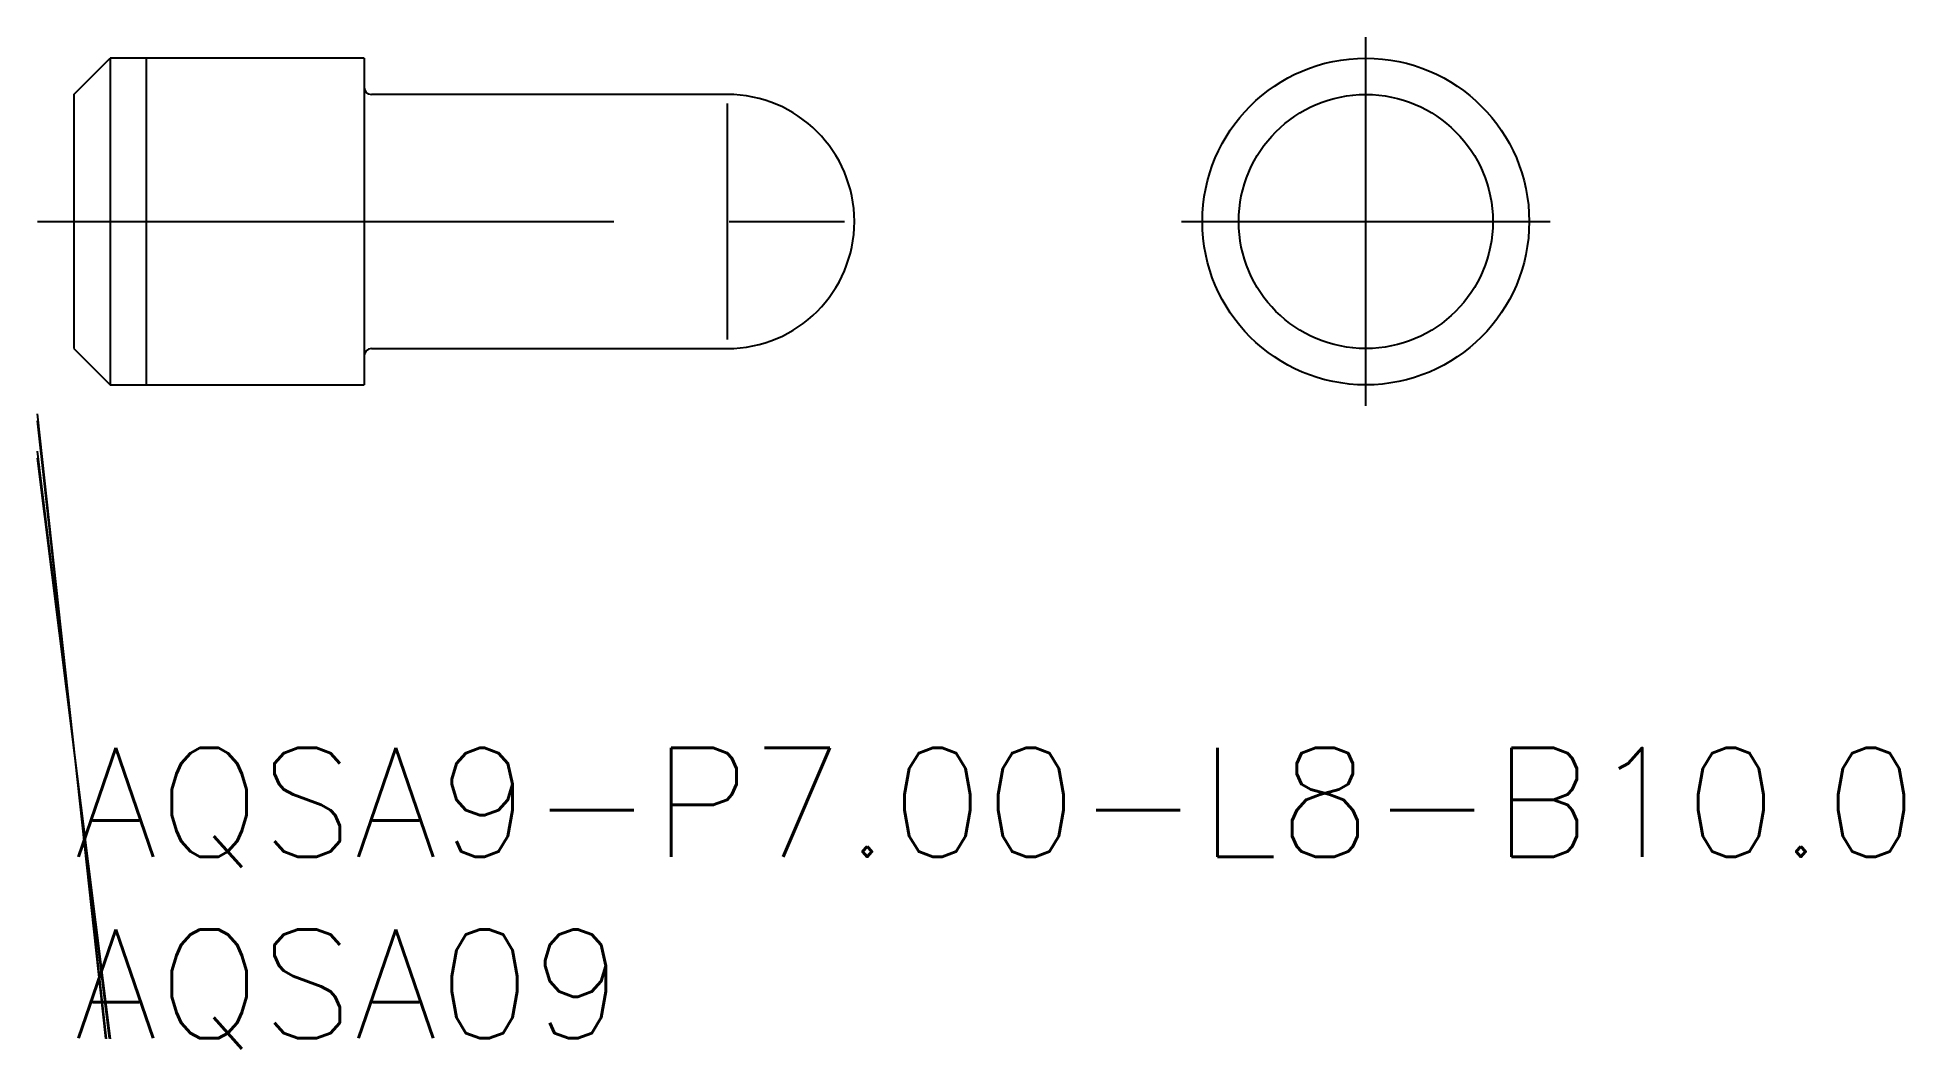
# Model space of a CAD drawing. Extents: x -1 to 50.4, y -8.3 to 19.6.
import ezdxf

# ---------------------------------------------------------------- set-up
doc = ezdxf.new("R2010")
doc.units = 0
doc.header["$LTSCALE"] = 0.5
doc.linetypes.add('CENTER', pattern=[50.8, 31.75, -6.35, 6.35, -6.35])
for name, color, linetype in [('MSM_CENTER', 1, 'CENTER'), ('MSM_CONTINUOUS', 7, 'CONTINUOUS'), ('MSM_NARROW', 5, 'CONTINUOUS'), ('MSM_PART_NUMBER', 7, 'CONTINUOUS')]:
    doc.layers.add(name, color=color, linetype=linetype)
doc.styles.get("Standard").update_dxf_attribs({"font": 'txt.shx', "height": 1, "bigfont": 'bigfont.shx'})

# ---------------------------------------------------------------- blocks, each defined once
blk = doc.blocks.new('*U13')
at = {"layer": 'MSM_PART_NUMBER'}
blk.add_text('AQSA9-P7.00-L8-B10.0', height=3, dxfattribs=at).set_placement((0, -3))
blk = doc.blocks.new('*U14')
at = {"layer": 'MSM_PART_NUMBER'}
blk.add_text('AQSA09', height=3, dxfattribs=at).set_placement((0, -8))

msp = doc.modelspace()

# ---------------------------------------------------------------- linework, layer by layer
at = {"layer": 'MSM_CENTER'}
for p, q in [((35.586, 9.426), (35.586, 19.574)), ((-1, 14.5), (22.5, 14.5)), ((30.512, 14.5), (40.661, 14.5))]:
    msp.add_line(p, q, dxfattribs=at)
at = {"layer": 'MSM_CONTINUOUS'}
for p, q in [((0, 18), (1, 19)), ((8, 19), (1, 19)), ((1, 19), (1, 10)), ((8, 19), (8, 10)), ((0, 18), (0, 11)), ((18, 18), (8.2, 18)), ((0, 11), (1, 10)), ((8.2, 11), (18, 11)), ((1, 10), (8, 10)), ((-1.002, 9.199), (0.872, -8.008)), ((-1.002, 9.007), (0.891, -8.012)), ((-1.002, 8.176), (0.981, -8.007)), ((-1.002, 7.984), (1.006, -8.011))]:
    msp.add_line(p, q, dxfattribs=at)
for radius in [4.5, 3.5]:
    msp.add_circle((35.586, 14.5), radius, dxfattribs=at)
for centre, radius, start, end in [((8.2, 18.2), 0.2, 180, 270), ((18, 14.5), 3.5, 270, 90), ((8.2, 10.8), 0.2, 90, 180)]:
    msp.add_arc(centre, radius, start, end, dxfattribs=at)
at = {"layer": 'MSM_NARROW'}
for p, q in [((2, 19), (2, 10)), ((18, 17.75), (18, 11.25))]:
    msp.add_line(p, q, dxfattribs=at)

# ---------------------------------------------------------------- block references
at = {"layer": 'MSM_CONTINUOUS'}
for name in ['*U13', '*U14']:
    msp.add_blockref(name, (0, 0), dxfattribs=at)

doc.saveas('drawing.dxf')
